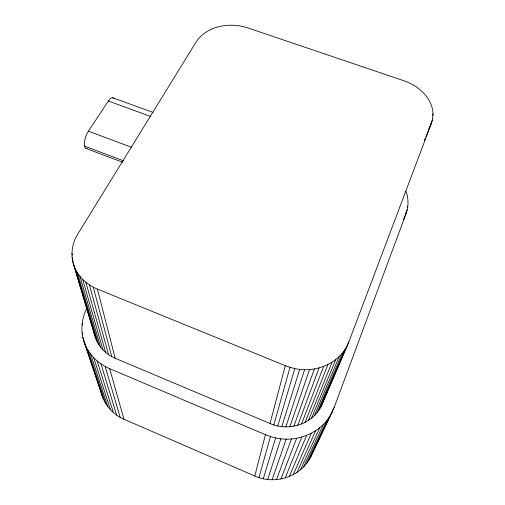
<?xml version="1.0" encoding="UTF-8"?>
<svg xmlns="http://www.w3.org/2000/svg" width="505" height="505" viewBox="0 0 505 505"><rect width="100%" height="100%" fill="white"/><g stroke="black" fill="none" stroke-linecap="round" stroke-linejoin="round"><path stroke-width="0.76" d="M433.05 113.821L432.413 120.038L431.504 123.031L348.892 341.79L322.644 402.883C315.265 423.386 289.315 432.305 270.024 423.493L115.197 358.285C106.214 354.523 98.702 347.105 95.508 337.826L73.882 265.422C70.258 255.082 71.994 243.334 77.745 234.105L196.249 41.77C207.22 25.376 230.318 22.037 247.999 27.958L403.722 80.693C418.203 85.515 432.299 97.642 433.05 113.821L432.457 115.279M87.251 307.545C81.564 317.891 80.289 330.573 84.045 341.797L102.187 395.914C105.684 406.361 113.903 414.914 123.978 419.264L254.785 476C274.884 485.33 301.384 476.72 310.954 456.419L334.102 407.611L406.127 213.375C408.734 206.299 408.551 198.389 406.045 191.319M254.785 476L265.434 434.698L109.642 368.644C97.907 363.701 88.129 353.954 84.045 341.797M270.024 423.493L285.306 365.664L97.377 289.068C86.797 284.782 77.675 276.336 73.882 265.422M258.977 477.578L270.446 436.547L265.434 434.698M273.855 424.894L289.99 367.324L285.306 365.664M277.8 425.93L294.8 368.555C316.054 373.441 341.09 362.962 348.892 341.79M263.288 478.74L275.61 437.911C297.394 442.935 322.259 432.602 332.145 412.13M281.815 426.58L299.699 369.338M267.688 479.466L280.868 438.769M285.862 426.845L304.629 369.666M289.895 426.719L309.54 369.534M272.126 479.75L286.171 439.11M293.872 426.207L314.375 368.947M276.551 479.592L291.454 438.946M297.761 425.311L319.091 367.905M322.644 402.883L326.287 393.3M301.51 424.036L323.636 366.434M280.925 478.999L296.669 438.258M305.089 422.407L327.96 364.534M308.46 420.438L332.019 362.243M285.192 477.964L301.756 437.071M428.859 128.731L429.749 126.559M430.639 124.381L432.413 120.038M424.345 140.504L425.242 138.32M425.835 136.861L431.504 123.031M311.591 418.153L335.781 359.573M314.445 415.565L339.202 356.562M289.321 476.512L306.661 435.392M317.001 412.718L342.245 353.241M319.229 409.631L344.896 349.649M321.117 406.342L347.118 345.818M407.226 207.612L407.844 206.179M405.641 213.432L407.2 209.827M403.325 219.833L406.127 213.375M310.954 456.419L312.652 452.505M293.26 474.656L311.339 433.24M296.972 472.415L315.732 430.645M300.425 469.808L319.81 427.628M303.574 466.879L323.516 424.232M306.396 463.64L326.83 420.488M308.864 460.143L329.715 416.442M312.986 451.805L334.102 407.611M87.075 148.502A11.034 4.223 -70.6 0 1 84.386 142.858A11.034 4.223 -70.6 0 1 88.419 131.18L108.335 100.994A10.813 3.996 -71.6 0 1 113.625 98.393M289.99 367.324L294.8 368.555M270.446 436.547L275.61 437.911M112.735 97.768L153.059 112.445M108.335 100.994L150.509 116.396M88.419 131.18L131.515 147.277M84.531 146.122L123.637 160.868M85.951 148.401L122.595 162.231M82.82 337.365L103.67 399.663M87.939 350.192L105.551 403.236M82.094 332.833L82.593 334.329M90.584 354.068L107.818 406.613M82.138 323.673L82.618 325.157M93.659 357.673L110.444 409.751M97.143 360.968L113.398 412.61M100.987 363.916L116.661 415.167M72.133 257.55L73.023 260.542M79.929 283.766L80.598 286.013M91.512 322.727L92.175 324.974M75.441 269.197L96.846 341.102M72.777 261.527L95.508 337.826M105.173 366.485L120.203 417.395M77.435 272.807L98.538 344.24M71.95 253.523L72.398 255.031M79.859 276.216L100.583 347.194M82.681 279.385L102.951 349.94M109.642 368.644L123.978 419.264M85.875 282.289L105.627 352.446M101.107 392.038L102.187 395.914M89.417 284.889L108.581 354.687M93.261 287.156L111.782 356.637M97.377 289.068L115.197 358.285M94.075 331.659L94.542 334.436"/></g></svg>
